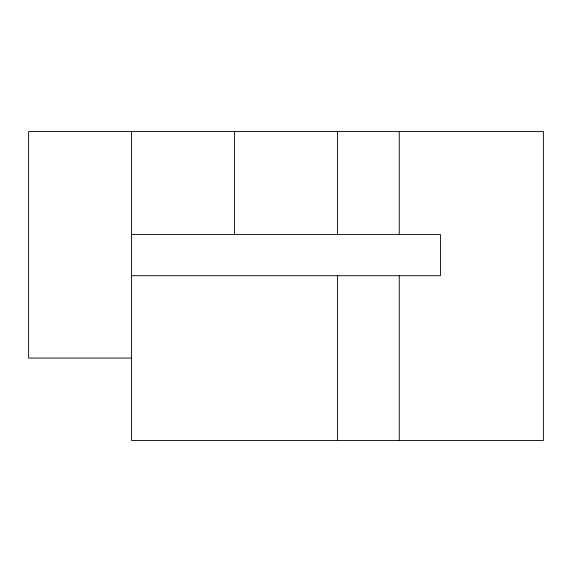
<?xml version="1.0" encoding="UTF-8"?>
<svg xmlns="http://www.w3.org/2000/svg" width="572" height="572" viewBox="0 0 572 572"><rect width="100%" height="100%" fill="white"/><g stroke="black" fill="none" stroke-linecap="round" stroke-linejoin="round"><path stroke-width="0.86" d="M131.56 234.52L440.44 234.52L440.44 275.704L131.56 275.704M131.56 358.072L28.6 358.072L28.6 131.56L543.4 131.56L543.4 440.44L131.56 440.44L131.56 131.56M399.256 131.56L399.256 234.52M399.256 275.704L399.256 440.44M337.48 131.56L337.48 234.52M337.48 275.704L337.48 440.44M234.52 131.56L234.52 234.52"/></g></svg>
